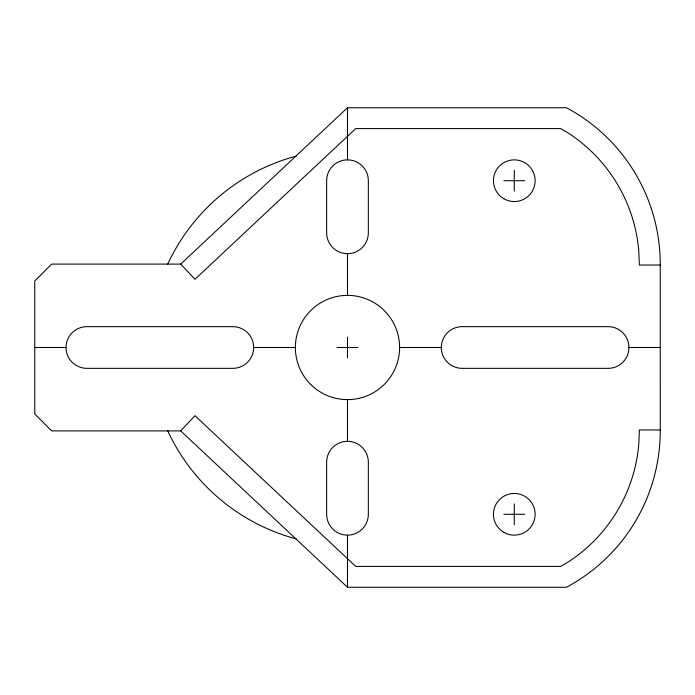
<?xml version="1.0" encoding="UTF-8"?>
<svg xmlns="http://www.w3.org/2000/svg" width="695" height="695" viewBox="0 0 695 695"><rect width="100%" height="100%" fill="white"/><g stroke="black" fill="none" stroke-linecap="round" stroke-linejoin="round"><path stroke-width="1.04" d="M660.25 429.962L660.233 430.9A177.216 177.216 0 0 1 566.408 587.266L347.491 587.266L180.691 430.9L51.673 430.9L34.75 413.968L34.75 281.032L51.673 264.1L180.691 264.1L347.491 107.734L566.408 107.734A177.216 177.216 0 0 1 660.233 264.1L660.25 429.962L639.4 429.962L638.722 444.956A156.349 156.349 0 0 1 568.692 561.673L560.691 566.416L355.736 566.416L194.956 415.688L180.691 430.9M503.858 180.709L524.708 180.709M660.25 265.038L639.4 265.038L638.722 250.044A156.349 156.349 0 0 0 568.692 133.327L560.691 128.584L355.736 128.584L194.956 279.312L180.691 264.1M34.75 347.5L66.025 347.5A20.85 20.85 0 0 1 86.875 326.65L232.816 326.65A20.85 20.85 0 0 1 253.666 347.5L295.366 347.5M337.066 347.5L357.916 347.5M399.616 347.5L441.308 347.5A20.85 20.85 0 0 1 462.158 326.65L608.108 326.65A20.85 20.85 0 0 1 628.958 347.5L660.25 347.5M503.858 514.291L524.708 514.291M514.283 170.284L514.283 191.134M514.283 503.866L514.283 524.716M347.491 107.734L347.491 159.859A20.85 20.85 0 0 1 368.341 180.709L368.341 232.825A20.85 20.85 0 0 1 347.491 253.675L347.491 295.375M347.491 337.075L347.491 357.925M347.491 399.625L347.491 441.325A20.85 20.85 0 0 1 368.341 462.175L368.341 514.291A20.85 20.85 0 0 1 347.491 535.141L347.491 587.266M296.209 538.903A198.153 198.153 0 0 1 167.608 430.605M167.608 264.395A198.153 198.153 0 0 1 296.209 156.097M628.958 347.5A20.85 20.85 0 0 1 608.108 368.35L462.158 368.35A20.85 20.85 0 0 1 441.308 347.5M347.491 159.859A20.85 20.85 0 0 0 326.641 180.709L326.641 232.825A20.85 20.85 0 0 0 347.491 253.675M66.025 347.5A20.85 20.85 0 0 0 86.875 368.35L232.816 368.35A20.85 20.85 0 0 0 253.666 347.5M347.491 535.141A20.85 20.85 0 0 1 326.641 514.291L326.641 462.175A20.85 20.85 0 0 1 347.491 441.325M310.63 384.352A52.125 52.125 0 0 0 397.835 360.992A52.125 52.125 0 0 0 334 297.156A52.125 52.125 0 0 0 310.63 384.352M503.858 198.761A20.85 20.85 0 0 0 535.133 180.709A20.85 20.85 0 0 0 503.858 162.647A20.85 20.85 0 0 0 503.858 198.761M503.858 532.353A20.85 20.85 0 0 0 535.133 514.291A20.85 20.85 0 0 0 503.858 496.239A20.85 20.85 0 0 0 503.858 532.353"/></g></svg>
